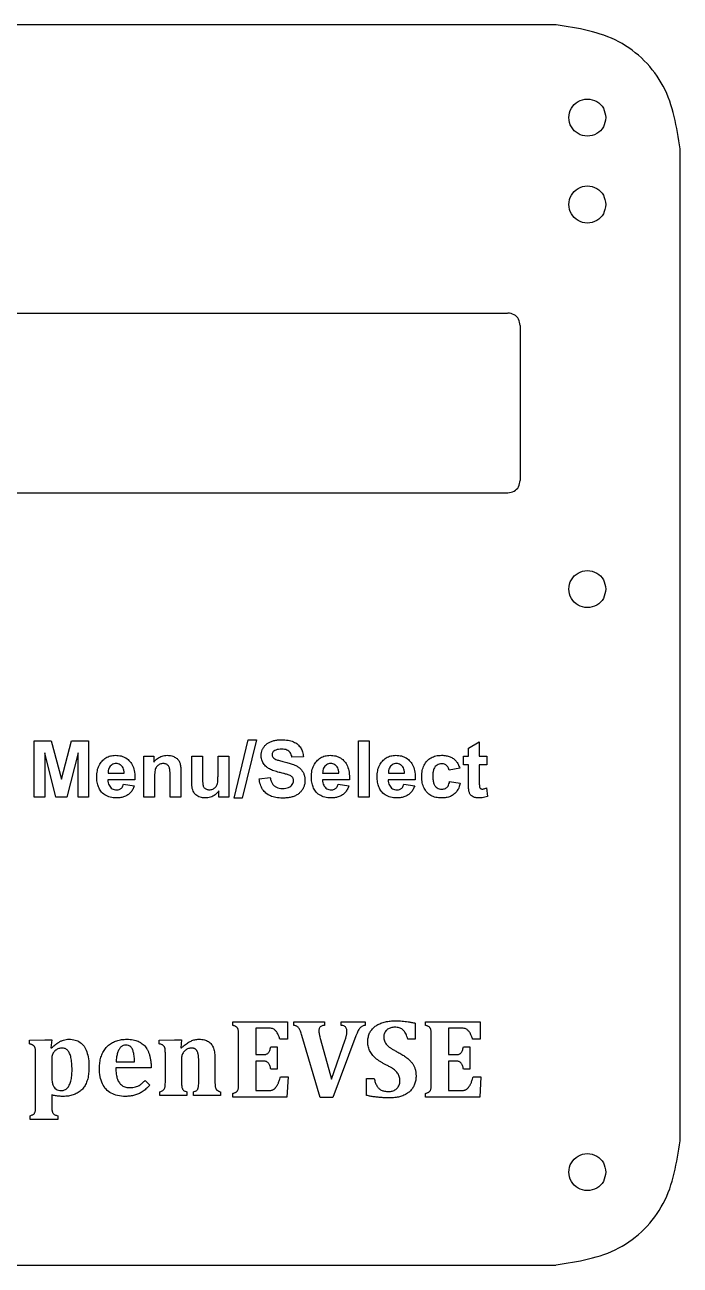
# Model space of a CAD drawing. Extents: x 5.7 to 92.1, y 5.7 to 34.
# Drawn here: x 77.14 to 92.05, y 5.73 to 33.95 of the extents above; entities that cross this region are included whole.
import ezdxf

# ---------------------------------------------------------------- set-up
doc = ezdxf.new("R2010")
doc.units = 0
doc.layers.add('Layer_1', color=7, linetype='CONTINUOUS')

msp = doc.modelspace()

# ---------------------------------------------------------------- linework, layer by layer
at = {"layer": 'Layer_1', "color": 7}
for p, q in [((89.227283, 33.950851), (69.47224, 33.950851)), ((92.052843, 8.550659), (92.052843, 31.12529)), ((70.511665, 27.385749), (88.12812, 27.385749)), ((88.408886, 27.104986), (88.408886, 23.580499)), ((88.12812, 23.293761), (70.511665, 23.293761)), ((69.47224, 5.725098), (89.227282, 5.725098))]:
    msp.add_line(p, q, dxfattribs=at)
at = {"layer": 'Layer_1', "color": 1}
for p, q in [((77.355864, 16.377409), (77.355864, 17.660239)), ((77.355864, 17.660239), (77.743513, 17.660239)), ((77.743513, 17.660239), (77.976279, 16.785184)), ((77.976279, 16.785184), (78.206417, 17.660239)), ((78.206417, 17.660239), (78.594941, 17.660239)), ((78.594941, 17.660239), (78.594941, 16.377409)), ((81.909647, 16.355531), (82.227291, 17.682114)), ((82.411926, 17.682114), (82.090783, 16.355531)), ((82.227291, 17.682114), (82.411926, 17.682114)), ((84.732572, 16.377409), (84.732572, 17.660239)), ((84.732572, 17.660239), (84.978461, 17.660239)), ((84.978461, 17.660239), (84.978461, 16.377409)), ((87.236092, 17.491343), (87.482856, 17.634853)), ((87.482856, 17.634853), (87.482856, 17.306708)), ((77.85027, 16.377409), (77.596504, 17.38722)), ((77.596504, 17.38722), (77.596504, 16.377409)), ((78.354302, 17.38722), (78.099661, 16.377409)), ((78.354302, 16.377409), (78.354302, 17.38722)), ((79.848028, 16.377404), (79.848028, 17.306711)), ((79.848028, 17.306711), (80.076416, 17.306711)), ((80.076416, 17.306711), (80.076416, 17.170202)), ((80.940086, 16.718681), (80.940086, 17.306716)), ((80.940086, 17.306716), (81.185975, 17.306716)), ((81.185975, 17.306716), (81.185975, 16.879689)), ((81.539493, 16.914698), (81.539493, 17.306722)), ((81.539493, 17.306722), (81.785384, 17.306722)), ((81.785384, 17.306722), (81.785384, 16.377415)), ((83.480374, 17.293587), (83.221359, 17.282214)), ((87.123208, 17.110696), (87.123208, 17.306708)), ((87.123208, 17.306708), (87.236092, 17.306708)), ((87.236092, 17.306708), (87.236092, 17.491343)), ((87.482856, 17.306708), (87.650877, 17.306716)), ((87.650877, 17.306716), (87.650877, 17.110704)), ((80.695078, 16.954937), (80.695072, 16.377409)), ((87.037464, 17.03195), (86.795074, 16.988197)), ((87.037464, 17.03195), (87.037464, 17.03195)), ((87.236092, 17.110696), (87.123208, 17.110696)), ((87.236092, 16.705546), (87.236092, 17.110696)), ((87.650877, 17.110704), (87.482867, 17.110704)), ((87.482867, 17.110704), (87.482867, 16.736181)), ((79.648505, 16.771183), (79.032467, 16.771183)), ((79.036842, 16.921692), (79.404363, 16.921692)), ((79.390365, 16.673178), (79.635382, 16.63205)), ((79.390365, 16.673178), (79.390365, 16.673178)), ((80.093917, 16.798304), (80.093917, 16.377404)), ((80.449181, 16.377409), (80.449181, 16.851686)), ((82.474057, 16.79481), (82.726073, 16.819307)), ((82.474063, 16.79481), (82.474057, 16.79481)), ((84.531308, 16.771183), (83.91527, 16.771183)), ((83.919645, 16.921692), (84.287166, 16.921692)), ((84.273168, 16.673178), (84.518184, 16.63205)), ((84.273168, 16.673178), (84.273168, 16.673178)), ((86.0259, 16.771183), (85.409863, 16.771183)), ((85.414234, 16.921692), (85.781758, 16.921692)), ((85.76776, 16.673178), (86.012777, 16.63205)), ((85.76776, 16.673178), (85.76776, 16.673178)), ((86.8082, 16.733557), (87.049715, 16.692428)), ((77.596504, 16.377409), (77.355864, 16.377409)), ((78.099661, 16.377409), (77.85027, 16.377409)), ((78.594941, 16.377409), (78.354302, 16.377409)), ((80.093917, 16.377404), (79.848028, 16.377404)), ((80.695072, 16.377409), (80.449181, 16.377409)), ((81.556999, 16.377409), (81.556999, 16.516542)), ((81.785384, 16.377415), (81.556999, 16.377409)), ((84.978461, 16.377409), (84.732572, 16.377409)), ((87.649996, 16.58392), (87.670993, 16.393157)), ((82.090783, 16.355531), (81.909647, 16.355531)), ((81.873026, 11.183236), (81.873026, 11.266178)), ((81.873026, 11.266178), (83.119692, 11.266162)), ((82.671049, 11.119138), (82.397087, 11.119138)), ((82.397087, 11.119138), (82.397087, 10.515922)), ((83.119692, 11.266162), (83.119692, 10.866529)), ((83.26673, 11.183219), (83.26673, 11.266162)), ((83.26673, 11.266162), (83.961685, 11.266162)), ((83.961685, 11.266162), (83.961685, 11.183219)), ((84.341209, 11.183219), (84.341209, 11.266162)), ((84.341209, 11.266162), (84.882847, 11.266162)), ((84.882847, 11.266162), (84.882847, 11.183219)), ((86.026437, 11.23225), (86.026437, 10.867808)), ((86.2564, 11.183236), (86.2564, 11.266178)), ((86.2564, 11.266178), (87.50306, 11.266162)), ((87.05442, 11.119138), (86.780458, 11.119138)), ((86.780458, 11.119138), (86.780458, 10.515922)), ((87.50306, 11.266162), (87.50306, 10.866529)), ((82.007511, 9.866212), (82.007511, 10.949488)), ((83.119692, 10.866529), (82.947522, 10.866529)), ((83.861149, 9.541967), (83.446437, 10.949472)), ((83.872455, 10.857732), (84.121282, 9.955423)), ((84.121282, 9.955423), (84.431687, 10.853962)), ((84.678004, 10.944445), (84.151448, 9.541967)), ((86.026437, 10.867808), (85.85427, 10.867808)), ((86.390882, 9.866212), (86.390882, 10.949488)), ((87.50306, 10.866529), (87.330893, 10.866529)), ((82.397087, 10.515922), (82.562972, 10.515922)), ((82.741424, 10.696877), (82.883432, 10.696877)), ((82.883432, 10.696877), (82.883432, 10.186659)), ((86.780458, 10.515922), (86.946343, 10.515922)), ((87.124795, 10.696877), (87.266801, 10.696877)), ((87.266801, 10.696877), (87.266801, 10.186659)), ((82.562972, 10.368884), (82.397087, 10.368884)), ((82.397087, 10.368884), (82.397087, 9.697807)), ((82.883432, 10.186659), (82.741424, 10.186659)), ((86.946343, 10.368884), (86.780458, 10.368884)), ((86.780458, 10.368884), (86.780458, 9.697807)), ((87.266801, 10.186659), (87.124795, 10.186659)), ((82.96009, 10.00948), (83.132256, 10.00948)), ((83.132256, 10.00948), (83.10838, 9.550784)), ((84.919296, 9.587219), (84.919296, 9.974281)), ((84.919296, 9.974281), (85.091454, 9.974272)), ((87.343461, 10.00948), (87.515628, 10.00948)), ((87.515628, 10.00948), (87.491752, 9.550784)), ((81.873043, 9.550784), (81.873043, 9.633726)), ((82.397087, 9.697807), (82.669793, 9.697807)), ((86.256414, 9.550784), (86.256414, 9.633726)), ((86.780458, 9.697807), (87.053161, 9.697807)), ((83.10838, 9.550784), (81.873043, 9.550784)), ((84.151448, 9.541967), (83.861149, 9.541967)), ((87.491752, 9.550784), (86.256414, 9.550784))]:
    msp.add_line(p, q, dxfattribs=at)
at = {"layer": 'Layer_1', "color": 5}
for p, q in [((77.249422, 10.846192), (77.601065, 10.856348)), ((77.249422, 10.759869), (77.249422, 10.846192)), ((77.601065, 10.856348), (77.75721, 10.856348)), ((77.75721, 10.856348), (77.738168, 10.672275)), ((80.200939, 10.846192), (80.548773, 10.856348)), ((80.200939, 10.759869), (80.200939, 10.846192)), ((80.548773, 10.856348), (80.708727, 10.856348)), ((80.708727, 10.856348), (80.689685, 10.673545)), ((77.390333, 9.359645), (77.390333, 10.47043)), ((77.738168, 10.672275), (77.753401, 10.668466)), ((80.341848, 9.952486), (80.341848, 10.474238)), ((80.689685, 10.673545), (80.704918, 10.669736)), ((77.75721, 10.433615), (77.75721, 10.003265)), ((80.018134, 10.212728), (79.213291, 10.212728)), ((79.219638, 10.34983), (79.642371, 10.34983)), ((80.708725, 10.442502), (80.708725, 9.953756)), ((81.10226, 9.952486), (81.10226, 10.291435)), ((81.469139, 10.418381), (81.469139, 9.953755)), ((79.882301, 9.929636), (79.985128, 9.817923)), ((77.75721, 9.599574), (77.75721, 9.359645)), ((80.217441, 9.586879), (80.217441, 9.670665)), ((80.830594, 9.670665), (80.830594, 9.586879)), ((80.981661, 9.586879), (80.981661, 9.670665)), ((81.597355, 9.670664), (81.597353, 9.586879)), ((80.830594, 9.586879), (80.217441, 9.586879)), ((81.597353, 9.586879), (80.981661, 9.586879)), ((77.263387, 9.041008), (77.263387, 9.124793)), ((77.895582, 9.041008), (77.263387, 9.041008)), ((77.895582, 9.124793), (77.895582, 9.041008))]:
    msp.add_line(p, q, dxfattribs=at)
at = {"layer": 'Layer_1', "color": 7}
for points, knots in [([(92.052844, 31.128276), (91.975208, 31.622864), (91.82224, 32.597371), (90.699363, 33.720248), (89.724856, 33.873216), (89.230268, 33.950851)], [0, 0, 0, 0, 1.475809, 2.907847, 4.383656, 4.383656, 4.383656, 4.383656]), ([(90.362287, 31.839146), (90.350712, 31.913387), (90.327905, 32.059667), (90.16024, 32.22071), (89.941527, 32.280381), (89.720519, 32.22071), (89.559606, 32.059667), (89.499891, 31.839146), (89.559606, 31.618624), (89.720519, 31.457581), (89.941527, 31.39791), (90.16024, 31.457581), (90.327905, 31.618624), (90.350712, 31.764904), (90.362287, 31.839146)], [0, 0, 0, 0, 0.2202, 0.433869, 0.654069, 0.874269, 1.087939, 1.308139, 1.528339, 1.742008, 1.962208, 2.182408, 2.396077, 2.616277, 2.616277, 2.616277, 2.616277]), ([(90.362287, 29.861851), (90.350712, 29.936093), (90.327905, 30.082373), (90.16024, 30.243416), (89.941527, 30.303087), (89.720519, 30.243416), (89.559606, 30.082373), (89.499891, 29.861851), (89.559606, 29.64133), (89.720519, 29.480287), (89.941527, 29.420616), (90.16024, 29.480287), (90.327905, 29.64133), (90.350712, 29.78761), (90.362287, 29.861851)], [0, 0, 0, 0, 0.2202, 0.433869, 0.654069, 0.874269, 1.087939, 1.308139, 1.528339, 1.742008, 1.962208, 2.182408, 2.396077, 2.616277, 2.616277, 2.616277, 2.616277]), ([(88.414857, 27.107972), (88.407052, 27.157693), (88.391674, 27.255659), (88.278793, 27.368541), (88.180826, 27.383919), (88.131106, 27.391723)], [0, 0, 0, 0, 0.148362, 0.292323, 0.440685, 0.440685, 0.440685, 0.440685]), ([(88.131106, 23.299737), (88.180826, 23.307542), (88.278793, 23.322919), (88.391674, 23.435801), (88.407052, 23.533767), (88.414857, 23.583488)], [0, 0, 0, 0, 0.148362, 0.292323, 0.440685, 0.440685, 0.440685, 0.440685]), ([(90.362287, 21.110375), (90.350712, 21.184616), (90.327905, 21.330896), (90.16024, 21.491939), (89.941527, 21.55161), (89.720519, 21.491939), (89.559606, 21.330896), (89.499891, 21.110375), (89.559606, 20.889853), (89.720519, 20.728811), (89.941527, 20.669139), (90.16024, 20.728811), (90.327905, 20.889853), (90.350712, 21.036133), (90.362287, 21.110375)], [0, 0, 0, 0, 0.2202, 0.433869, 0.654069, 0.874269, 1.087939, 1.308139, 1.528339, 1.742008, 1.962208, 2.182408, 2.396077, 2.616277, 2.616277, 2.616277, 2.616277]), ([(89.230268, 5.73107), (89.724856, 5.808705), (90.699363, 5.961673), (91.82224, 7.08455), (91.975208, 8.059057), (92.052843, 8.553645)], [0, 0, 0, 0, 1.475809, 2.907846, 4.383655, 4.383655, 4.383655, 4.383655]), ([(90.362287, 7.842775), (90.350712, 7.917016), (90.327905, 8.063296), (90.16024, 8.224339), (89.941527, 8.28401), (89.720519, 8.224339), (89.559606, 8.063296), (89.499891, 7.842775), (89.559606, 7.622254), (89.720519, 7.461211), (89.941527, 7.40154), (90.16024, 7.461211), (90.327905, 7.622254), (90.350712, 7.768534), (90.362287, 7.842775)], [0, 0, 0, 0, 0.2202, 0.433869, 0.654069, 0.874269, 1.087939, 1.308139, 1.528339, 1.742008, 1.962208, 2.182408, 2.396077, 2.616277, 2.616277, 2.616277, 2.616277])]:
    msp.add_open_spline(points, degree=3, knots=knots, dxfattribs=at)
at = {"layer": 'Layer_1', "color": 1}
for points, knots in [([(82.726073, 16.819307), (82.731784, 16.793279), (82.742454, 16.74464), (82.773397, 16.680486), (82.815616, 16.630644), (82.870124, 16.596728), (82.934847, 16.576965), (83.00713, 16.571647), (83.079034, 16.576472), (83.14388, 16.592986), (83.194428, 16.62286), (83.230535, 16.660718), (83.25344, 16.703793), (83.259566, 16.74455), (83.256313, 16.77861), (83.247139, 16.80515), (83.231149, 16.828656), (83.208142, 16.85001), (83.176322, 16.868303), (83.13786, 16.884196), (83.086524, 16.898922), (83.017404, 16.917621), (82.920237, 16.941286), (82.812725, 16.971337), (82.713382, 17.01234), (82.631875, 17.066265), (82.570117, 17.137784), (82.528554, 17.227304), (82.517578, 17.31323), (82.524374, 17.388329), (82.543288, 17.450459), (82.574144, 17.508861), (82.616789, 17.561683), (82.671464, 17.605782), (82.736732, 17.640308), (82.812227, 17.664746), (82.897362, 17.679296), (83.006652, 17.684323), (83.129622, 17.676034), (83.254947, 17.642357), (83.353552, 17.581878), (83.424471, 17.500809), (83.469996, 17.402434), (83.476833, 17.330733), (83.480374, 17.293587)], [0, 0, 0, 0, 0.079734, 0.149001, 0.211445, 0.273077, 0.338851, 0.412555, 0.489296, 0.554405, 0.611348, 0.663001, 0.709573, 0.755434, 0.784371, 0.811585, 0.838711, 0.868838, 0.904955, 0.948186, 0.993428, 1.065033, 1.163038, 1.293445, 1.399652, 1.484114, 1.584333, 1.678962, 1.776205, 1.840377, 1.904048, 1.969677, 2.037417, 2.106251, 2.178938, 2.25771, 2.34331, 2.437266, 2.585423, 2.711513, 2.822747, 2.927063, 3.030576, 3.141849, 3.141849, 3.141849, 3.141849]), ([(79.635382, 16.63205), (79.623996, 16.603868), (79.601992, 16.549404), (79.550589, 16.479246), (79.487507, 16.42358), (79.411935, 16.383924), (79.325039, 16.360788), (79.213828, 16.353042), (79.087767, 16.365591), (78.960531, 16.419315), (78.871828, 16.505575), (78.816767, 16.607084), (78.786167, 16.716498), (78.777047, 16.842231), (78.787732, 16.973349), (78.827443, 17.098548), (78.896207, 17.198819), (78.984935, 17.273532), (79.091233, 17.319193), (79.210799, 17.332175), (79.332884, 17.319118), (79.447305, 17.272157), (79.540757, 17.192528), (79.608515, 17.079753), (79.645531, 16.93479), (79.647458, 16.828798), (79.648505, 16.771183)], [0, 0, 0, 0, 0.090896, 0.175668, 0.258215, 0.341288, 0.429318, 0.525984, 0.674623, 0.80535, 0.932359, 1.037551, 1.148613, 1.270577, 1.414035, 1.541048, 1.659897, 1.773879, 1.884681, 2.001588, 2.131027, 2.249339, 2.367074, 2.493007, 2.637855, 2.81036, 2.81036, 2.81036, 2.81036]), ([(80.076416, 17.170202), (80.104008, 17.201459), (80.157111, 17.261615), (80.265649, 17.316716), (80.361184, 17.330133), (80.434772, 17.325631), (80.484919, 17.315834), (80.530897, 17.29922), (80.571999, 17.27862), (80.606666, 17.253796), (80.6336, 17.224444), (80.654643, 17.192324), (80.670911, 17.157552), (80.682333, 17.118568), (80.690032, 17.072858), (80.694369, 17.01754), (80.694828, 16.977017), (80.695078, 16.954937)], [0, 0, 0, 0, 0.124164, 0.238963, 0.356367, 0.409167, 0.459736, 0.509063, 0.555373, 0.597319, 0.63619, 0.674159, 0.712133, 0.750921, 0.795646, 0.850971, 0.917203, 0.917203, 0.917203, 0.917203]), ([(83.221359, 17.282214), (83.217123, 17.302377), (83.209248, 17.339863), (83.185121, 17.389056), (83.15089, 17.426239), (83.105745, 17.451471), (83.04952, 17.46526), (82.984967, 17.469114), (82.918875, 17.465037), (82.858522, 17.449942), (82.814288, 17.427403), (82.785294, 17.400942), (82.770812, 17.372756), (82.766701, 17.34244), (82.770773, 17.312439), (82.784471, 17.285341), (82.811415, 17.256832), (82.863172, 17.230666), (82.943259, 17.203226), (83.046119, 17.177708), (83.153272, 17.151106), (83.246824, 17.120693), (83.321176, 17.088673), (83.380575, 17.051958), (83.428689, 17.007742), (83.467481, 16.955525), (83.497023, 16.895219), (83.513728, 16.825794), (83.519125, 16.752626), (83.512801, 16.678807), (83.491729, 16.608711), (83.457672, 16.543066), (83.411341, 16.483879), (83.352141, 16.435218), (83.281577, 16.397798), (83.199166, 16.372497), (83.105256, 16.357546), (82.988589, 16.352362), (82.859731, 16.36112), (82.730997, 16.39744), (82.626452, 16.461453), (82.548977, 16.552206), (82.495501, 16.665586), (82.481467, 16.750183), (82.474063, 16.79481)], [0, 0, 0, 0, 0.061643, 0.114605, 0.162211, 0.210993, 0.267454, 0.334426, 0.404427, 0.465341, 0.519846, 0.551614, 0.581489, 0.612841, 0.642033, 0.670992, 0.702433, 0.758101, 0.842432, 0.95672, 1.075625, 1.173675, 1.251496, 1.317961, 1.382162, 1.446294, 1.512087, 1.582194, 1.659121, 1.731392, 1.803194, 1.877207, 1.952099, 2.027091, 2.105387, 2.190193, 2.284516, 2.389941, 2.540091, 2.670116, 2.787442, 2.902194, 3.023273, 3.158463, 3.158463, 3.158463, 3.158463]), ([(84.518184, 16.63205), (84.506799, 16.603868), (84.484795, 16.549404), (84.433391, 16.479246), (84.37031, 16.42358), (84.294738, 16.383924), (84.207842, 16.360788), (84.096631, 16.353042), (83.97057, 16.365591), (83.843334, 16.419315), (83.754634, 16.505576), (83.699571, 16.607083), (83.66897, 16.716498), (83.65985, 16.842231), (83.670534, 16.973349), (83.710245, 17.098548), (83.77901, 17.198819), (83.867738, 17.273532), (83.974036, 17.319193), (84.093602, 17.332175), (84.215687, 17.319118), (84.330108, 17.272157), (84.423559, 17.192528), (84.491318, 17.079753), (84.528334, 16.93479), (84.530261, 16.828798), (84.531308, 16.771183)], [0, 0, 0, 0, 0.090896, 0.175668, 0.258215, 0.341288, 0.429318, 0.525984, 0.674623, 0.805349, 0.932357, 1.037549, 1.148612, 1.270575, 1.414034, 1.541047, 1.659896, 1.773878, 1.88468, 2.001586, 2.131025, 2.249338, 2.367072, 2.493006, 2.637854, 2.810359, 2.810359, 2.810359, 2.810359]), ([(86.012777, 16.63205), (86.001391, 16.603868), (85.979387, 16.549404), (85.927983, 16.479246), (85.8649, 16.423581), (85.789329, 16.383923), (85.702432, 16.360788), (85.591222, 16.353042), (85.465161, 16.365591), (85.337925, 16.419315), (85.249223, 16.505575), (85.194163, 16.607084), (85.163563, 16.716498), (85.154443, 16.842231), (85.165127, 16.973349), (85.204838, 17.098548), (85.273603, 17.198818), (85.362329, 17.273532), (85.468628, 17.319193), (85.588194, 17.332175), (85.71028, 17.319118), (85.8247, 17.272157), (85.918152, 17.192528), (85.98591, 17.079753), (86.022927, 16.93479), (86.024853, 16.828798), (86.0259, 16.771183)], [0, 0, 0, 0, 0.090896, 0.175669, 0.258216, 0.341289, 0.429318, 0.525986, 0.674624, 0.80535, 0.932358, 1.03755, 1.148613, 1.270576, 1.414034, 1.541048, 1.659897, 1.773877, 1.88468, 2.001587, 2.131026, 2.249339, 2.367073, 2.493007, 2.637855, 2.81036, 2.81036, 2.81036, 2.81036]), ([(87.049715, 16.692428), (87.040278, 16.657936), (87.022319, 16.592298), (86.972931, 16.506023), (86.907773, 16.437771), (86.825419, 16.38935), (86.727162, 16.36161), (86.614011, 16.353025), (86.49476, 16.364332), (86.381437, 16.408203), (86.2888, 16.481707), (86.220115, 16.581499), (86.180128, 16.704837), (86.169073, 16.841648), (86.180155, 16.978648), (86.220281, 17.102765), (86.289805, 17.202413), (86.382877, 17.276162), (86.4975, 17.319847), (86.615676, 17.330851), (86.725217, 17.323237), (86.817509, 17.299524), (86.894843, 17.257441), (86.95758, 17.198175), (87.006865, 17.12185), (87.026923, 17.062921), (87.037464, 17.03195)], [0, 0, 0, 0, 0.106941, 0.203504, 0.294818, 0.387028, 0.486517, 0.598436, 0.726025, 0.842697, 0.957797, 1.075525, 1.200879, 1.342207, 1.484898, 1.610898, 1.728745, 1.84415, 1.961907, 2.091427, 2.197139, 2.290259, 2.375025, 2.458325, 2.546672, 2.644534, 2.644534, 2.644534, 2.644534]), ([(79.404363, 16.921692), (79.402922, 16.943645), (79.400234, 16.984607), (79.381908, 17.040711), (79.351562, 17.084368), (79.313553, 17.116192), (79.269222, 17.135796), (79.220497, 17.141543), (79.171109, 17.13569), (79.124765, 17.115319), (79.08616, 17.081893), (79.056658, 17.037322), (79.03912, 16.982223), (79.03763, 16.942631), (79.036842, 16.921692)], [0, 0, 0, 0, 0.065835, 0.12284, 0.174566, 0.223315, 0.269812, 0.317859, 0.368836, 0.417288, 0.467423, 0.519954, 0.57576, 0.63841, 0.63841, 0.63841, 0.63841]), ([(80.449181, 16.851686), (80.448934, 16.881198), (80.448507, 16.932373), (80.444093, 16.99733), (80.436155, 17.042737), (80.421808, 17.073523), (80.404355, 17.097217), (80.382372, 17.115851), (80.356935, 17.12984), (80.327935, 17.137989), (80.293724, 17.140591), (80.255985, 17.137131), (80.216919, 17.125285), (80.181679, 17.105726), (80.151141, 17.080005), (80.127265, 17.048312), (80.109316, 17.008895), (80.100283, 16.955506), (80.094678, 16.88414), (80.094192, 16.829311), (80.093917, 16.798304)], [0, 0, 0, 0, 0.088496, 0.153463, 0.195414, 0.225734, 0.254494, 0.283043, 0.311497, 0.340946, 0.372662, 0.413972, 0.453925, 0.494223, 0.534085, 0.572821, 0.61233, 0.662765, 0.734199, 0.827171, 0.827171, 0.827171, 0.827171]), ([(84.287166, 16.921692), (84.285725, 16.943645), (84.283037, 16.984607), (84.264711, 17.040711), (84.234365, 17.084368), (84.196356, 17.116192), (84.152025, 17.135796), (84.1033, 17.141543), (84.053912, 17.13569), (84.007568, 17.115319), (83.968963, 17.081893), (83.939461, 17.037322), (83.921923, 16.982223), (83.920433, 16.942631), (83.919645, 16.921692)], [0, 0, 0, 0, 0.065835, 0.12284, 0.174566, 0.223315, 0.269812, 0.317859, 0.368836, 0.417288, 0.467423, 0.519954, 0.57576, 0.63841, 0.63841, 0.63841, 0.63841]), ([(85.781758, 16.921692), (85.780317, 16.943645), (85.777629, 16.984607), (85.759303, 17.040711), (85.728958, 17.084368), (85.690949, 17.116192), (85.646617, 17.135796), (85.597893, 17.141543), (85.548505, 17.13569), (85.50216, 17.115319), (85.463556, 17.081893), (85.434053, 17.037322), (85.416515, 16.982223), (85.415023, 16.942631), (85.414234, 16.921692)], [0, 0, 0, 0, 0.065835, 0.12284, 0.174566, 0.223315, 0.269812, 0.317859, 0.368836, 0.417288, 0.467423, 0.519954, 0.575761, 0.638411, 0.638411, 0.638411, 0.638411]), ([(86.795074, 16.988197), (86.79185, 17.003214), (86.785751, 17.031622), (86.766679, 17.069372), (86.740375, 17.09868), (86.707772, 17.119817), (86.669162, 17.132045), (86.622336, 17.135912), (86.570557, 17.130303), (86.519257, 17.108173), (86.476281, 17.071124), (86.445259, 17.015883), (86.428699, 16.942952), (86.424167, 16.855416), (86.428778, 16.765497), (86.445351, 16.685395), (86.476415, 16.6249), (86.520483, 16.584951), (86.572806, 16.56113), (86.625691, 16.555097), (86.673538, 16.559258), (86.712995, 16.57257), (86.747575, 16.595276), (86.775049, 16.630599), (86.795837, 16.677769), (86.803839, 16.713875), (86.8082, 16.733557)], [0, 0, 0, 0, 0.045938, 0.0869, 0.125247, 0.162787, 0.202081, 0.245442, 0.303052, 0.356481, 0.410582, 0.47028, 0.543148, 0.632995, 0.732648, 0.812667, 0.876754, 0.932981, 0.987803, 1.046534, 1.090602, 1.131004, 1.17024, 1.212894, 1.263275, 1.323647, 1.323647, 1.323647, 1.323647]), ([(79.032467, 16.771183), (79.034005, 16.74849), (79.036904, 16.705699), (79.057063, 16.646759), (79.089335, 16.599575), (79.131232, 16.565144), (79.180438, 16.544197), (79.22798, 16.538695), (79.269582, 16.542187), (79.302894, 16.55282), (79.332267, 16.570833), (79.356993, 16.597253), (79.37697, 16.632043), (79.385695, 16.658838), (79.390365, 16.673178)], [0, 0, 0, 0, 0.068015, 0.128252, 0.184398, 0.237395, 0.288756, 0.342651, 0.379279, 0.413316, 0.446584, 0.481519, 0.52074, 0.565896, 0.565896, 0.565896, 0.565896]), ([(81.556999, 16.516542), (81.545051, 16.500705), (81.521166, 16.469044), (81.475398, 16.429742), (81.423865, 16.398002), (81.368057, 16.373999), (81.309226, 16.359493), (81.248956, 16.35491), (81.18938, 16.359221), (81.132506, 16.372963), (81.080692, 16.395742), (81.035193, 16.426663), (80.998361, 16.466081), (80.970649, 16.513992), (80.952483, 16.572042), (80.941775, 16.641308), (80.940678, 16.691574), (80.940086, 16.718681)], [0, 0, 0, 0, 0.059373, 0.118697, 0.179649, 0.240418, 0.300196, 0.360568, 0.421024, 0.478682, 0.535229, 0.589952, 0.642579, 0.695691, 0.754571, 0.824007, 0.905277, 0.905277, 0.905277, 0.905277]), ([(81.185975, 16.879689), (81.186104, 16.841699), (81.186322, 16.776906), (81.190475, 16.696804), (81.195544, 16.644137), (81.209845, 16.611605), (81.226781, 16.587744), (81.248439, 16.567916), (81.275199, 16.553632), (81.306275, 16.545267), (81.341983, 16.542676), (81.380314, 16.546024), (81.418766, 16.5576), (81.453429, 16.576607), (81.482943, 16.601464), (81.506291, 16.630521), (81.525044, 16.667956), (81.533447, 16.72512), (81.53882, 16.808904), (81.539245, 16.875802), (81.539493, 16.914698)], [0, 0, 0, 0, 0.113863, 0.194196, 0.241335, 0.270992, 0.299644, 0.328625, 0.35825, 0.389742, 0.42447, 0.46519, 0.504499, 0.544049, 0.582966, 0.6195, 0.655244, 0.707108, 0.791045, 0.907641, 0.907641, 0.907641, 0.907641]), ([(83.91527, 16.771183), (83.916808, 16.74849), (83.919707, 16.705699), (83.939866, 16.646759), (83.972138, 16.599575), (84.014035, 16.565144), (84.063241, 16.544197), (84.110783, 16.538695), (84.152385, 16.542187), (84.185697, 16.55282), (84.21507, 16.570833), (84.239796, 16.597253), (84.259772, 16.632043), (84.268498, 16.658838), (84.273168, 16.673178)], [0, 0, 0, 0, 0.068015, 0.128252, 0.184398, 0.237395, 0.288756, 0.342651, 0.379279, 0.413316, 0.446584, 0.481519, 0.52074, 0.565896, 0.565896, 0.565896, 0.565896]), ([(85.409863, 16.771183), (85.4114, 16.74849), (85.414299, 16.705699), (85.434459, 16.646759), (85.46673, 16.599575), (85.508627, 16.565144), (85.557834, 16.544197), (85.605375, 16.538695), (85.646977, 16.542187), (85.680288, 16.55282), (85.709662, 16.570833), (85.734388, 16.597253), (85.754365, 16.632043), (85.76309, 16.658838), (85.76776, 16.673178)], [0, 0, 0, 0, 0.068015, 0.128252, 0.184398, 0.237395, 0.288756, 0.342651, 0.379278, 0.413315, 0.446584, 0.481519, 0.52074, 0.565896, 0.565896, 0.565896, 0.565896]), ([(87.670993, 16.393157), (87.651273, 16.385735), (87.610954, 16.37056), (87.545318, 16.359069), (87.485741, 16.355369), (87.434525, 16.357836), (87.394212, 16.365138), (87.35726, 16.37703), (87.325019, 16.39337), (87.298181, 16.412642), (87.276835, 16.43543), (87.262197, 16.463501), (87.25089, 16.495935), (87.24333, 16.532254), (87.238541, 16.576956), (87.236492, 16.634809), (87.236238, 16.679813), (87.236092, 16.705546)], [0, 0, 0, 0, 0.063094, 0.128997, 0.198926, 0.241873, 0.282493, 0.321478, 0.357917, 0.390471, 0.420206, 0.450622, 0.484664, 0.523052, 0.561609, 0.619423, 0.696627, 0.696627, 0.696627, 0.696627]), ([(87.482867, 16.736181), (87.48283, 16.714371), (87.482768, 16.677752), (87.484735, 16.633625), (87.485277, 16.606473), (87.491598, 16.591346), (87.499104, 16.58093), (87.509053, 16.571903), (87.521493, 16.565212), (87.535809, 16.561091), (87.554693, 16.559626), (87.579897, 16.562801), (87.612956, 16.570987), (87.636811, 16.579316), (87.649996, 16.58392)], [0, 0, 0, 0, 0.06534, 0.1097, 0.133161, 0.145671, 0.158216, 0.171434, 0.185617, 0.200201, 0.215819, 0.242104, 0.275991, 0.317866, 0.317866, 0.317866, 0.317866]), ([(82.007511, 10.949488), (82.007435, 10.961917), (82.007294, 10.985384), (82.006112, 11.018502), (82.003918, 11.047549), (82.001509, 11.073043), (81.996167, 11.09513), (81.988044, 11.113896), (81.977844, 11.130301), (81.964057, 11.143993), (81.946594, 11.154956), (81.926223, 11.165831), (81.901273, 11.175286), (81.882893, 11.180459), (81.873026, 11.183236)], [0, 0, 0, 0, 0.037285, 0.070403, 0.099383, 0.124688, 0.147142, 0.167215, 0.185809, 0.204767, 0.224906, 0.247453, 0.27398, 0.304729, 0.304729, 0.304729, 0.304729]), ([(82.947522, 10.866529), (82.939026, 10.89027), (82.923957, 10.93238), (82.901046, 10.986421), (82.879514, 11.025607), (82.857522, 11.053954), (82.834253, 11.076376), (82.807347, 11.095904), (82.771979, 11.110501), (82.725384, 11.117892), (82.690479, 11.118692), (82.671049, 11.119138)], [0, 0, 0, 0, 0.075636, 0.134162, 0.175937, 0.20937, 0.241366, 0.272629, 0.30855, 0.354973, 0.413266, 0.413266, 0.413266, 0.413266]), ([(83.446437, 10.949472), (83.440756, 10.968412), (83.43057, 11.00237), (83.415277, 11.0469), (83.401361, 11.081023), (83.387025, 11.10759), (83.370554, 11.129287), (83.350987, 11.147646), (83.327679, 11.163325), (83.299089, 11.175426), (83.277949, 11.180517), (83.26673, 11.183219)], [0, 0, 0, 0, 0.059319, 0.10635, 0.141203, 0.169766, 0.19666, 0.222541, 0.249923, 0.280506, 0.31509, 0.31509, 0.31509, 0.31509]), ([(83.961685, 11.183219), (83.948313, 11.181235), (83.923554, 11.17756), (83.890445, 11.165487), (83.864368, 11.148364), (83.845941, 11.125261), (83.835317, 11.096742), (83.832924, 11.066798), (83.834115, 11.037629), (83.836556, 11.010341), (83.840988, 10.981781), (83.848617, 10.948473), (83.859133, 10.906587), (83.867687, 10.875216), (83.872455, 10.857732)], [0, 0, 0, 0, 0.040477, 0.074945, 0.104884, 0.132906, 0.162078, 0.194799, 0.22232, 0.249665, 0.276937, 0.308954, 0.352134, 0.406498, 0.406498, 0.406498, 0.406498]), ([(84.431687, 10.853962), (84.435645, 10.865427), (84.443354, 10.887753), (84.453027, 10.920878), (84.460684, 10.953067), (84.467454, 10.984944), (84.471024, 11.017759), (84.472594, 11.052641), (84.470044, 11.087788), (84.459236, 11.120569), (84.440303, 11.146695), (84.413985, 11.166257), (84.380047, 11.178765), (84.354818, 11.181658), (84.341209, 11.183219)], [0, 0, 0, 0, 0.036385, 0.070852, 0.103466, 0.135644, 0.168535, 0.202348, 0.240364, 0.273616, 0.304507, 0.335617, 0.370625, 0.411624, 0.411624, 0.411624, 0.411624]), ([(84.882847, 11.183219), (84.872666, 11.181245), (84.852924, 11.177417), (84.825345, 11.166756), (84.80086, 11.152521), (84.77883, 11.134287), (84.758739, 11.11172), (84.739029, 11.083797), (84.719935, 11.047158), (84.699178, 11.000076), (84.685545, 10.964256), (84.678004, 10.944445)], [0, 0, 0, 0, 0.031063, 0.060237, 0.088211, 0.115694, 0.145647, 0.17861, 0.217971, 0.26935, 0.33293, 0.33293, 0.33293, 0.33293]), ([(85.85427, 10.867808), (85.848854, 10.888453), (85.83868, 10.927239), (85.818343, 10.98011), (85.794321, 11.024072), (85.767899, 11.061054), (85.736816, 11.090558), (85.70105, 11.113172), (85.659768, 11.128632), (85.612645, 11.137524), (85.563743, 11.140156), (85.51613, 11.137602), (85.472953, 11.12924), (85.433327, 11.115386), (85.397819, 11.095878), (85.367467, 11.070263), (85.342983, 11.03933), (85.32427, 11.003665), (85.313471, 10.962936), (85.310354, 10.91869), (85.313198, 10.873766), (85.322374, 10.830933), (85.337737, 10.791301), (85.362742, 10.755374), (85.395049, 10.720534), (85.436287, 10.685366), (85.489027, 10.650059), (85.553651, 10.611513), (85.634417, 10.569458), (85.720648, 10.52246), (85.802042, 10.469901), (85.869295, 10.416986), (85.925063, 10.36369), (85.96936, 10.307092), (86.002792, 10.246439), (86.027281, 10.181365), (86.041201, 10.110079), (86.045937, 10.0274), (86.039312, 9.937589), (86.015384, 9.846217), (85.975355, 9.764308), (85.919181, 9.693334), (85.847992, 9.634289), (85.763255, 9.587587), (85.666508, 9.554574), (85.55987, 9.534532), (85.456599, 9.529527), (85.359505, 9.531946), (85.270213, 9.536849), (85.179777, 9.545389), (85.090064, 9.555758), (85.003224, 9.569381), (84.946943, 9.581343), (84.919296, 9.587219)], [0, 0, 0, 0, 0.064003, 0.120244, 0.169422, 0.213967, 0.256045, 0.297149, 0.340069, 0.387472, 0.440482, 0.486645, 0.530187, 0.571968, 0.612102, 0.651042, 0.690291, 0.729761, 0.771021, 0.815712, 0.86231, 0.905612, 0.946713, 0.988887, 1.03603, 1.089008, 1.151056, 1.226201, 1.314663, 1.42418, 1.520732, 1.604931, 1.680569, 1.751624, 1.819627, 1.887579, 1.959381, 2.036605, 2.135506, 2.228277, 2.318263, 2.407041, 2.497737, 2.593937, 2.695681, 2.803141, 2.918394, 3.005122, 3.094489, 3.186609, 3.27759, 3.365398, 3.45018, 3.45018, 3.45018, 3.45018]), ([(85.091454, 9.974272), (85.09893, 9.94349), (85.112891, 9.886), (85.147955, 9.80999), (85.192213, 9.748415), (85.252987, 9.705769), (85.328003, 9.681968), (85.3987, 9.676273), (85.458901, 9.679344), (85.50373, 9.687741), (85.545128, 9.701504), (85.582534, 9.721597), (85.61457, 9.749072), (85.641145, 9.783341), (85.661575, 9.824369), (85.673507, 9.872315), (85.676911, 9.922841), (85.673919, 9.972456), (85.664495, 10.01793), (85.647856, 10.059412), (85.624031, 10.097984), (85.592471, 10.134603), (85.552625, 10.170159), (85.503231, 10.205375), (85.443501, 10.24172), (85.378123, 10.275928), (85.312885, 10.309186), (85.253837, 10.343282), (85.198744, 10.37786), (85.148142, 10.414031), (85.102804, 10.452749), (85.061956, 10.49334), (85.027758, 10.537763), (84.998712, 10.584487), (84.974484, 10.63371), (84.95767, 10.686923), (84.947698, 10.743966), (84.94403, 10.816169), (84.950672, 10.899798), (84.976206, 10.98949), (85.019683, 11.06835), (85.079639, 11.135642), (85.155147, 11.190843), (85.245271, 11.233041), (85.347419, 11.264041), (85.460634, 11.282611), (85.563979, 11.287233), (85.653062, 11.285335), (85.724349, 11.281305), (85.79478, 11.273956), (85.867412, 11.26429), (85.944956, 11.250334), (85.998505, 11.238449), (86.026437, 11.23225)], [0, 0, 0, 0, 0.094827, 0.177099, 0.249737, 0.319633, 0.395671, 0.483178, 0.531015, 0.576202, 0.619565, 0.661436, 0.702738, 0.745217, 0.79074, 0.839205, 0.892421, 0.942093, 0.987939, 1.03111, 1.075487, 1.123332, 1.175631, 1.235317, 1.305077, 1.385226, 1.456615, 1.524733, 1.589697, 1.651704, 1.711134, 1.768402, 1.824125, 1.878874, 1.93327, 1.988248, 2.045687, 2.10652, 2.204773, 2.295976, 2.384159, 2.472589, 2.564247, 2.662797, 2.769729, 2.883566, 3.006045, 3.079506, 3.150842, 3.220173, 3.291897, 3.370617, 3.456446, 3.456446, 3.456446, 3.456446]), ([(86.390882, 10.949488), (86.390807, 10.961917), (86.390665, 10.985384), (86.389483, 11.018502), (86.38729, 11.047549), (86.38488, 11.073043), (86.379538, 11.09513), (86.371415, 11.113896), (86.361215, 11.1303), (86.34743, 11.143993), (86.329968, 11.154956), (86.309596, 11.165831), (86.284647, 11.175286), (86.266267, 11.180459), (86.2564, 11.183236)], [0, 0, 0, 0, 0.037285, 0.070403, 0.099383, 0.124688, 0.147142, 0.167215, 0.185809, 0.204766, 0.224904, 0.247451, 0.273978, 0.304727, 0.304727, 0.304727, 0.304727]), ([(87.330893, 10.866529), (87.322397, 10.89027), (87.307327, 10.93238), (87.284416, 10.98642), (87.262885, 11.025608), (87.240893, 11.053954), (87.217624, 11.076376), (87.190718, 11.095904), (87.15535, 11.110501), (87.108755, 11.117892), (87.073851, 11.118692), (87.05442, 11.119138)], [0, 0, 0, 0, 0.075636, 0.134163, 0.175936, 0.20937, 0.241366, 0.272629, 0.30855, 0.354972, 0.413266, 0.413266, 0.413266, 0.413266]), ([(82.562972, 10.515922), (82.574401, 10.516183), (82.59562, 10.516669), (82.624822, 10.521619), (82.649789, 10.529729), (82.670137, 10.543725), (82.68762, 10.561678), (82.702644, 10.58509), (82.71683, 10.614757), (82.729941, 10.652755), (82.737362, 10.68127), (82.741424, 10.696877)], [0, 0, 0, 0, 0.034252, 0.063589, 0.088628, 0.112292, 0.136879, 0.163369, 0.195343, 0.235355, 0.283729, 0.283729, 0.283729, 0.283729]), ([(86.946343, 10.515922), (86.957772, 10.516183), (86.978991, 10.516669), (87.008192, 10.521619), (87.03316, 10.529728), (87.053507, 10.543725), (87.07099, 10.561678), (87.086012, 10.585091), (87.100199, 10.614757), (87.11331, 10.652755), (87.120733, 10.68127), (87.124795, 10.696877)], [0, 0, 0, 0, 0.03425, 0.063588, 0.088628, 0.112291, 0.136878, 0.163367, 0.195341, 0.235354, 0.283728, 0.283728, 0.283728, 0.283728]), ([(82.741424, 10.186659), (82.737593, 10.201614), (82.73053, 10.229192), (82.717752, 10.266304), (82.703702, 10.296314), (82.688442, 10.320444), (82.671109, 10.339371), (82.651112, 10.35358), (82.626796, 10.362999), (82.596977, 10.36807), (82.575001, 10.368596), (82.562972, 10.368884)], [0, 0, 0, 0, 0.046302, 0.085386, 0.117554, 0.145518, 0.170711, 0.194071, 0.218444, 0.248269, 0.28434, 0.28434, 0.28434, 0.28434]), ([(87.124795, 10.186659), (87.120965, 10.201614), (87.113901, 10.229192), (87.101123, 10.266304), (87.087073, 10.296314), (87.071814, 10.320444), (87.054481, 10.339371), (87.034482, 10.35358), (87.010166, 10.362999), (86.980347, 10.36807), (86.958372, 10.368596), (86.946343, 10.368884)], [0, 0, 0, 0, 0.046302, 0.085386, 0.117554, 0.145518, 0.170711, 0.194071, 0.218445, 0.24827, 0.28434, 0.28434, 0.28434, 0.28434]), ([(82.669793, 9.697807), (82.67906, 9.697893), (82.696587, 9.698053), (82.721318, 9.699815), (82.743457, 9.70218), (82.763176, 9.707509), (82.781313, 9.714157), (82.798205, 9.722652), (82.814056, 9.733187), (82.829231, 9.745826), (82.843532, 9.760835), (82.85778, 9.776735), (82.870827, 9.793959), (82.882637, 9.812744), (82.894897, 9.833457), (82.906875, 9.857893), (82.9196, 9.886649), (82.932702, 9.921223), (82.946433, 9.962756), (82.955305, 9.993111), (82.96009, 10.00948)], [0, 0, 0, 0, 0.027793, 0.052564, 0.074387, 0.094438, 0.113659, 0.132269, 0.151014, 0.170643, 0.191376, 0.213146, 0.234678, 0.256094, 0.279686, 0.30685, 0.337671, 0.374002, 0.417716, 0.468872, 0.468872, 0.468872, 0.468872]), ([(87.053161, 9.697807), (87.062428, 9.697893), (87.079955, 9.698053), (87.104686, 9.699815), (87.126826, 9.70218), (87.146545, 9.707509), (87.164682, 9.714157), (87.181576, 9.722651), (87.197427, 9.733187), (87.212602, 9.745826), (87.226903, 9.760835), (87.241151, 9.776735), (87.254198, 9.793959), (87.266008, 9.812744), (87.278268, 9.833457), (87.290245, 9.857893), (87.302968, 9.886649), (87.316071, 9.921223), (87.329802, 9.962756), (87.338676, 9.993111), (87.343461, 10.00948)], [0, 0, 0, 0, 0.027793, 0.052564, 0.074387, 0.094438, 0.11366, 0.132271, 0.151016, 0.170646, 0.191379, 0.213148, 0.23468, 0.256097, 0.279688, 0.306852, 0.337673, 0.374003, 0.417717, 0.468874, 0.468874, 0.468874, 0.468874]), ([(81.873043, 9.633726), (81.882671, 9.63644), (81.900593, 9.641492), (81.924937, 9.650308), (81.945721, 9.65931), (81.962782, 9.670527), (81.976604, 9.684129), (81.986935, 9.700705), (81.994929, 9.719759), (82.000729, 9.741758), (82.004203, 9.767069), (82.006031, 9.796185), (82.007322, 9.829711), (82.007445, 9.853551), (82.007511, 9.866212)], [0, 0, 0, 0, 0.029999, 0.055838, 0.077646, 0.097785, 0.116742, 0.135335, 0.155979, 0.178536, 0.203379, 0.232499, 0.266035, 0.304016, 0.304016, 0.304016, 0.304016]), ([(86.256414, 9.633726), (86.266042, 9.63644), (86.283964, 9.641492), (86.308308, 9.650308), (86.329092, 9.65931), (86.346153, 9.670527), (86.359976, 9.684129), (86.370306, 9.700705), (86.3783, 9.719759), (86.384101, 9.741758), (86.387574, 9.767069), (86.389402, 9.796185), (86.390693, 9.829711), (86.390816, 9.853551), (86.390882, 9.866212)], [0, 0, 0, 0, 0.029999, 0.055838, 0.077646, 0.097785, 0.116742, 0.135335, 0.155979, 0.178536, 0.203379, 0.232499, 0.266035, 0.304016, 0.304016, 0.304016, 0.304016])]:
    msp.add_open_spline(points, degree=3, knots=knots, dxfattribs=at)
at = {"layer": 'Layer_1', "color": 5}
for points, knots in [([(77.390333, 10.47043), (77.390305, 10.488531), (77.390253, 10.520881), (77.389642, 10.563624), (77.388751, 10.596323), (77.386915, 10.621991), (77.384013, 10.64363), (77.379989, 10.662832), (77.374739, 10.67974), (77.368197, 10.694482), (77.360239, 10.707438), (77.350051, 10.718737), (77.33733, 10.728679), (77.321665, 10.737889), (77.30195, 10.746088), (77.277486, 10.753582), (77.259306, 10.757654), (77.249422, 10.759869)], [0, 0, 0, 0, 0.054305, 0.097049, 0.128239, 0.152428, 0.174212, 0.193689, 0.211219, 0.227224, 0.24196, 0.256643, 0.272602, 0.290214, 0.311003, 0.336499, 0.36688, 0.36688, 0.36688, 0.36688]), ([(77.753401, 10.668466), (77.776732, 10.690147), (77.820752, 10.73105), (77.8889, 10.782088), (77.95455, 10.820858), (78.019695, 10.847313), (78.085416, 10.863178), (78.176231, 10.869519), (78.287191, 10.856861), (78.407581, 10.802192), (78.499657, 10.70728), (78.562085, 10.577446), (78.597571, 10.41478), (78.606708, 10.249087), (78.599852, 10.096478), (78.578258, 9.972602), (78.541583, 9.864283), (78.489521, 9.771781), (78.421924, 9.695731), (78.339167, 9.636987), (78.242375, 9.59557), (78.132263, 9.571272), (78.025437, 9.564807), (77.927125, 9.569073), (77.841217, 9.579702), (77.785227, 9.592946), (77.75721, 9.599574)], [0, 0, 0, 0, 0.095496, 0.18017, 0.254904, 0.323593, 0.390359, 0.456783, 0.596002, 0.720844, 0.845568, 0.984347, 1.147645, 1.342067, 1.480708, 1.60521, 1.718023, 1.822174, 1.921518, 2.02076, 2.124138, 2.235258, 2.357405, 2.444089, 2.530272, 2.616591, 2.616591, 2.616591, 2.616591]), ([(79.985128, 9.817923), (79.957096, 9.789704), (79.90385, 9.736103), (79.817753, 9.67057), (79.730667, 9.621526), (79.638895, 9.589207), (79.540506, 9.570315), (79.411484, 9.563429), (79.26238, 9.575934), (79.106977, 9.629275), (78.984576, 9.723564), (78.899315, 9.85601), (78.851194, 10.022137), (78.839126, 10.187403), (78.847516, 10.336779), (78.872817, 10.45675), (78.915507, 10.563617), (78.97411, 10.656323), (79.048048, 10.733408), (79.136304, 10.793146), (79.236513, 10.83592), (79.347358, 10.861435), (79.449413, 10.86805), (79.536625, 10.864741), (79.604497, 10.856148), (79.666133, 10.841341), (79.721764, 10.821128), (79.771938, 10.796404), (79.816617, 10.766759), (79.856026, 10.732502), (79.890615, 10.693931), (79.922054, 10.648061), (79.949953, 10.59458), (79.974129, 10.533289), (79.993123, 10.465568), (80.007259, 10.389902), (80.015989, 10.304562), (80.017394, 10.244392), (80.018134, 10.212728)], [0, 0, 0, 0, 0.119215, 0.226444, 0.323481, 0.417842, 0.517014, 0.622992, 0.804783, 0.962608, 1.109168, 1.259412, 1.427117, 1.622825, 1.753928, 1.874939, 1.988944, 2.097369, 2.201963, 2.307068, 2.414888, 2.527024, 2.646659, 2.720559, 2.788634, 2.851549, 2.910315, 2.965857, 3.018964, 3.070707, 3.122101, 3.173963, 3.237122, 3.302656, 3.371282, 3.447801, 3.533318, 3.628311, 3.628311, 3.628311, 3.628311]), ([(79.642371, 10.34983), (79.640612, 10.389401), (79.637403, 10.461613), (79.621109, 10.559067), (79.596649, 10.636071), (79.559541, 10.693808), (79.506052, 10.728505), (79.444546, 10.737742), (79.382148, 10.727624), (79.326935, 10.691308), (79.283942, 10.633128), (79.251467, 10.555649), (79.228922, 10.459116), (79.222896, 10.388189), (79.219638, 10.34983)], [0, 0, 0, 0, 0.118746, 0.2167, 0.295568, 0.359932, 0.418384, 0.480786, 0.542498, 0.603951, 0.673741, 0.756508, 0.854471, 0.969855, 0.969855, 0.969855, 0.969855]), ([(80.341848, 10.474238), (80.341799, 10.493304), (80.341711, 10.52782), (80.340685, 10.574165), (80.339171, 10.610842), (80.336193, 10.640193), (80.331244, 10.664495), (80.32425, 10.685271), (80.31456, 10.702951), (80.30204, 10.717979), (80.286079, 10.731395), (80.264189, 10.742493), (80.2353, 10.752136), (80.2132, 10.75711), (80.200939, 10.759869)], [0, 0, 0, 0, 0.057197, 0.103544, 0.139064, 0.167303, 0.191952, 0.21332, 0.232829, 0.252063, 0.271694, 0.294947, 0.325191, 0.362875, 0.362875, 0.362875, 0.362875]), ([(80.704918, 10.669736), (80.721588, 10.684284), (80.753046, 10.711739), (80.799189, 10.748413), (80.841816, 10.779289), (80.883179, 10.804837), (80.925017, 10.826027), (80.968022, 10.843741), (81.012586, 10.857), (81.05883, 10.864865), (81.112071, 10.867453), (81.169265, 10.864587), (81.227427, 10.855126), (81.278134, 10.83852), (81.321839, 10.815177), (81.359525, 10.785834), (81.391153, 10.750153), (81.41694, 10.708631), (81.437295, 10.661549), (81.452032, 10.608783), (81.461922, 10.550435), (81.468102, 10.48636), (81.468784, 10.441669), (81.469139, 10.418381)], [0, 0, 0, 0, 0.066367, 0.12525, 0.176762, 0.224189, 0.270932, 0.317308, 0.363547, 0.410122, 0.457658, 0.52319, 0.581592, 0.633936, 0.682495, 0.729518, 0.776472, 0.824766, 0.875551, 0.92984, 0.988708, 1.052898, 1.122748, 1.122748, 1.122748, 1.122748]), ([(77.75721, 10.003265), (77.758127, 9.971497), (77.759803, 9.913404), (77.777067, 9.834747), (77.806839, 9.7726), (77.852043, 9.728065), (77.911353, 9.703052), (77.979224, 9.695393), (78.051644, 9.706756), (78.115493, 9.752365), (78.162308, 9.82455), (78.195268, 9.919827), (78.214599, 10.037943), (78.219814, 10.175509), (78.214982, 10.315634), (78.198138, 10.441742), (78.16913, 10.540583), (78.125428, 10.613831), (78.063356, 10.659157), (78.002172, 10.669297), (77.952755, 10.665017), (77.9152, 10.655049), (77.879027, 10.638817), (77.845179, 10.616748), (77.81541, 10.588527), (77.790387, 10.555375), (77.771201, 10.517932), (77.759276, 10.476709), (77.757907, 10.448152), (77.75721, 10.433615)], [0, 0, 0, 0, 0.095187, 0.174068, 0.239895, 0.299146, 0.360049, 0.429306, 0.502311, 0.574437, 0.65725, 0.756627, 0.875, 1.01502, 1.16903, 1.295211, 1.395779, 1.476338, 1.546608, 1.618906, 1.656778, 1.695062, 1.73484, 1.775273, 1.815685, 1.85728, 1.899293, 1.941288, 1.984828, 1.984828, 1.984828, 1.984828]), ([(81.10226, 10.291435), (81.10219, 10.310266), (81.102058, 10.345535), (81.100825, 10.394845), (81.098799, 10.437395), (81.09581, 10.47403), (81.091892, 10.505606), (81.086964, 10.532897), (81.080731, 10.55653), (81.073201, 10.577213), (81.064097, 10.595222), (81.053905, 10.610822), (81.04312, 10.624479), (81.031545, 10.636223), (81.018988, 10.646046), (81.00531, 10.653932), (80.990252, 10.660102), (80.973159, 10.664333), (80.953569, 10.66669), (80.928673, 10.667771), (80.898642, 10.66487), (80.864784, 10.65442), (80.830911, 10.637878), (80.79823, 10.615717), (80.768777, 10.587784), (80.743453, 10.555565), (80.72359, 10.520029), (80.710985, 10.481801), (80.709478, 10.455593), (80.708725, 10.442502)], [0, 0, 0, 0, 0.056492, 0.105806, 0.147964, 0.18427, 0.216051, 0.243384, 0.267403, 0.289293, 0.30929, 0.327795, 0.34511, 0.361417, 0.377147, 0.392788, 0.408635, 0.425809, 0.445439, 0.467741, 0.500492, 0.53537, 0.573441, 0.61323, 0.653343, 0.694736, 0.735708, 0.774986, 0.814186, 0.814186, 0.814186, 0.814186]), ([(79.213291, 10.212728), (79.214909, 10.165997), (79.217869, 10.080549), (79.244092, 9.96499), (79.288854, 9.873937), (79.355916, 9.809098), (79.442929, 9.772175), (79.527853, 9.763822), (79.602154, 9.76833), (79.660802, 9.780352), (79.716583, 9.801026), (79.771089, 9.832864), (79.827145, 9.875939), (79.863112, 9.910955), (79.882301, 9.929636)], [0, 0, 0, 0, 0.140046, 0.256073, 0.35295, 0.440244, 0.529762, 0.631123, 0.693456, 0.752669, 0.810047, 0.871105, 0.941308, 1.021596, 1.021596, 1.021596, 1.021596]), ([(80.217441, 9.670665), (80.229724, 9.674344), (80.252111, 9.681049), (80.281, 9.695205), (80.302424, 9.712608), (80.316863, 9.733951), (80.327454, 9.758507), (80.334959, 9.789288), (80.339002, 9.830427), (80.341499, 9.885922), (80.341722, 9.928456), (80.341848, 9.952486)], [0, 0, 0, 0, 0.038427, 0.070031, 0.095911, 0.120212, 0.14655, 0.1758, 0.214859, 0.270361, 0.342444, 0.342444, 0.342444, 0.342444]), ([(80.708725, 9.953756), (80.70884, 9.929679), (80.709044, 9.886962), (80.71138, 9.831054), (80.71507, 9.789314), (80.722095, 9.757796), (80.732476, 9.732588), (80.74674, 9.710795), (80.767948, 9.693268), (80.796515, 9.679713), (80.818545, 9.673864), (80.830594, 9.670665)], [0, 0, 0, 0, 0.072224, 0.128138, 0.167858, 0.197778, 0.224616, 0.249283, 0.275101, 0.306042, 0.343391, 0.343391, 0.343391, 0.343391]), ([(80.981661, 9.670665), (80.993452, 9.673866), (81.015027, 9.679722), (81.042977, 9.69329), (81.063632, 9.71087), (81.077538, 9.732556), (81.087912, 9.757493), (81.095338, 9.788645), (81.099415, 9.830097), (81.101906, 9.885805), (81.102132, 9.928432), (81.10226, 9.952486)], [0, 0, 0, 0, 0.036607, 0.06698, 0.092424, 0.116875, 0.143518, 0.173161, 0.21257, 0.268283, 0.340437, 0.340437, 0.340437, 0.340437]), ([(81.469139, 9.953755), (81.469176, 9.941601), (81.469249, 9.917807), (81.469931, 9.882895), (81.470851, 9.849992), (81.472541, 9.820013), (81.475584, 9.79391), (81.479971, 9.771823), (81.485757, 9.753135), (81.492692, 9.73711), (81.501063, 9.723189), (81.511486, 9.711198), (81.524173, 9.700768), (81.539263, 9.691702), (81.556613, 9.683749), (81.576136, 9.676525), (81.590081, 9.672673), (81.597355, 9.670664)], [0, 0, 0, 0, 0.036463, 0.071379, 0.104754, 0.13521, 0.161427, 0.18353, 0.202669, 0.220005, 0.235803, 0.251201, 0.267428, 0.28487, 0.303863, 0.324615, 0.347247, 0.347247, 0.347247, 0.347247]), ([(77.263387, 9.124793), (77.275402, 9.12862), (77.297165, 9.135552), (77.325307, 9.148431), (77.346595, 9.162806), (77.361627, 9.180406), (77.372875, 9.200951), (77.381607, 9.226656), (77.386843, 9.260769), (77.389874, 9.305962), (77.390168, 9.340337), (77.390333, 9.359645)], [0, 0, 0, 0, 0.037804, 0.068468, 0.092596, 0.114192, 0.137208, 0.1625, 0.195221, 0.240414, 0.298327, 0.298327, 0.298327, 0.298327]), ([(77.75721, 9.359645), (77.757374, 9.340548), (77.757665, 9.306454), (77.760741, 9.261478), (77.765936, 9.227177), (77.774907, 9.200912), (77.787111, 9.179713), (77.803566, 9.161347), (77.82706, 9.146576), (77.858278, 9.13421), (77.882299, 9.128146), (77.895582, 9.124793)], [0, 0, 0, 0, 0.057278, 0.10226, 0.135189, 0.16104, 0.185027, 0.20814, 0.234253, 0.267455, 0.308522, 0.308522, 0.308522, 0.308522])]:
    msp.add_open_spline(points, degree=3, knots=knots, dxfattribs=at)

doc.saveas('drawing.dxf')
